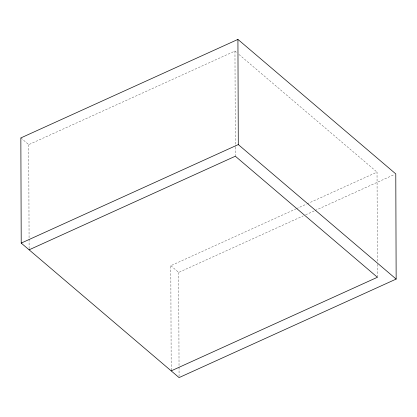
<?xml version="1.0" encoding="UTF-8"?>
<svg xmlns="http://www.w3.org/2000/svg" width="417" height="417" viewBox="0 0 417 417"><rect width="100%" height="100%" fill="white"/><g stroke="black" fill="none" stroke-linecap="round" stroke-linejoin="round"><path stroke-width="0.31" stroke-dasharray="2.08 1.56" d="M20.85 137.923L28.742 144.647L234.964 51.056L236.945 52.745M171.178 370.223L170.814 265.697L295.851 208.948M296.445 208.682L306.516 204.111M307.11 203.84L377.036 172.106L377.349 261.699M170.814 265.697L178.705 272.421L303.258 215.897M305.63 214.818L314.527 210.783M315.122 210.512L394.597 174.442M238.925 54.429L377.036 172.106M377.359 264.295L377.406 277.279M234.964 51.056L235.297 146.492M235.303 147.138L235.334 156.229M178.705 272.421L179.034 366.559M179.039 367.21L179.07 376.296M28.742 144.647L29.107 248.522"/><path stroke-width="0.63" d="M237.925 39.406L20.85 137.923L21.215 243.095L179.075 377.594L396.15 279.077L395.785 173.905L237.925 39.406L238.295 144.579L396.15 279.077M21.215 243.095L238.295 144.579M29.112 249.819L235.334 156.229L377.406 277.279L171.178 370.869"/></g></svg>
